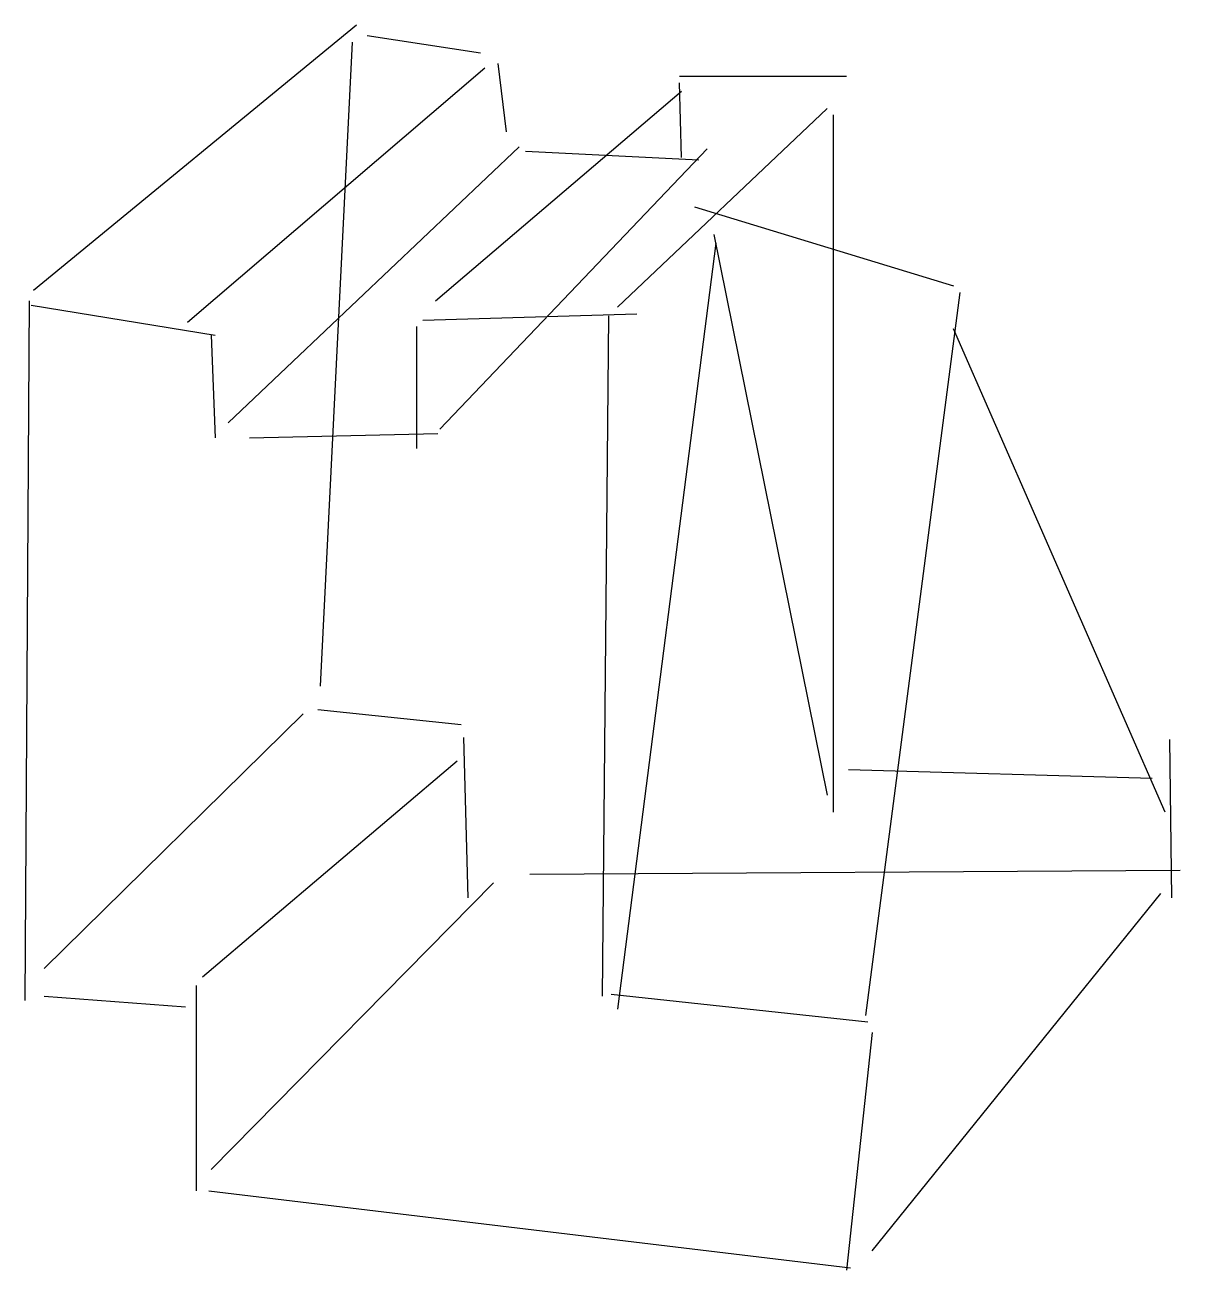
# Model space of a CAD drawing. Header units: metres. Extents: x -81 to 74, y -297 to -130.
import ezdxf

# ---------------------------------------------------------------- set-up
doc = ezdxf.new("R2010")
doc.units = ezdxf.units.M

msp = doc.modelspace()

# ---------------------------------------------------------------- linework, layer by layer
at = {"color": 0, "linetype": 'CONTINUOUS'}
for p, q in [((-79.835962, -165.282019), (-36.393691, -129.607571)), ((-36.969085, -131.909148), (-41.284543, -218.505994)), ((-34.955205, -131.046057), (-19.707256, -133.347634)), ((-59.121767, -169.597476), (-19.131861, -135.361514)), ((-17.405678, -134.78612), (-16.25489, -143.992429)), ((7.04858, -136.512303), (29.488959, -136.512303)), ((-25.748896, -166.720505), (7.336278, -138.526183)), ((7.336278, -147.444795), (7.04858, -137.375394)), ((-1.294637, -167.583596), (26.899685, -140.82776)), ((27.762776, -235.480126), (27.762776, -141.690852)), ((-53.655521, -183.119243), (-14.528707, -146.006309)), ((-25.173502, -183.982334), (10.788644, -146.294006)), ((-13.665615, -146.581703), (9.637855, -147.732492)), ((9.062461, -154.06183), (43.873817, -164.706625)), ((11.939432, -158.952681), (-1.294637, -261.948265)), ((11.651735, -157.801893), (26.899685, -233.178549)), ((44.736909, -165.569716), (32.078233, -262.811356)), ((-80.411356, -166.720505), (-80.986751, -260.797476)), ((-80.123659, -167.295899), (-55.381703, -171.323659)), ((-27.475079, -169.309779), (1.294637, -168.446688)), ((-3.308517, -260.222082), (-2.445426, -168.734385)), ((-28.33817, -170.172871), (-28.33817, -186.571609)), ((72.355836, -235.480126), (43.873817, -170.460568)), ((-55.957098, -171.323659), (-55.381703, -185.133123)), ((-50.778549, -185.133123), (-25.461199, -184.557729)), ((-78.397476, -256.482019), (-43.58612, -222.246057)), ((-41.57224, -221.670662), (-22.29653, -223.684543)), ((-22.008833, -225.410726), (-21.433438, -246.988013)), ((72.93123, -225.698423), (73.218927, -246.988013)), ((-57.107886, -257.632808), (-22.871924, -228.575394)), ((29.776656, -229.726183), (70.629653, -230.876972)), ((-13.090221, -243.823344), (74.369716, -243.24795)), ((-55.957098, -283.525552), (-17.981073, -244.974132)), ((32.941325, -294.458044), (71.780442, -246.412618)), ((-57.970978, -258.783596), (-57.970978, -286.402524)), ((-78.397476, -260.222082), (-59.409464, -261.660568)), ((-2.157729, -259.934385), (32.365931, -263.674448)), ((32.941325, -265.112934), (29.488959, -297.047319)), ((-56.244795, -286.402524), (30.064353, -296.759621))]:
    msp.add_line(p, q, dxfattribs=at)

doc.saveas('drawing.dxf')
